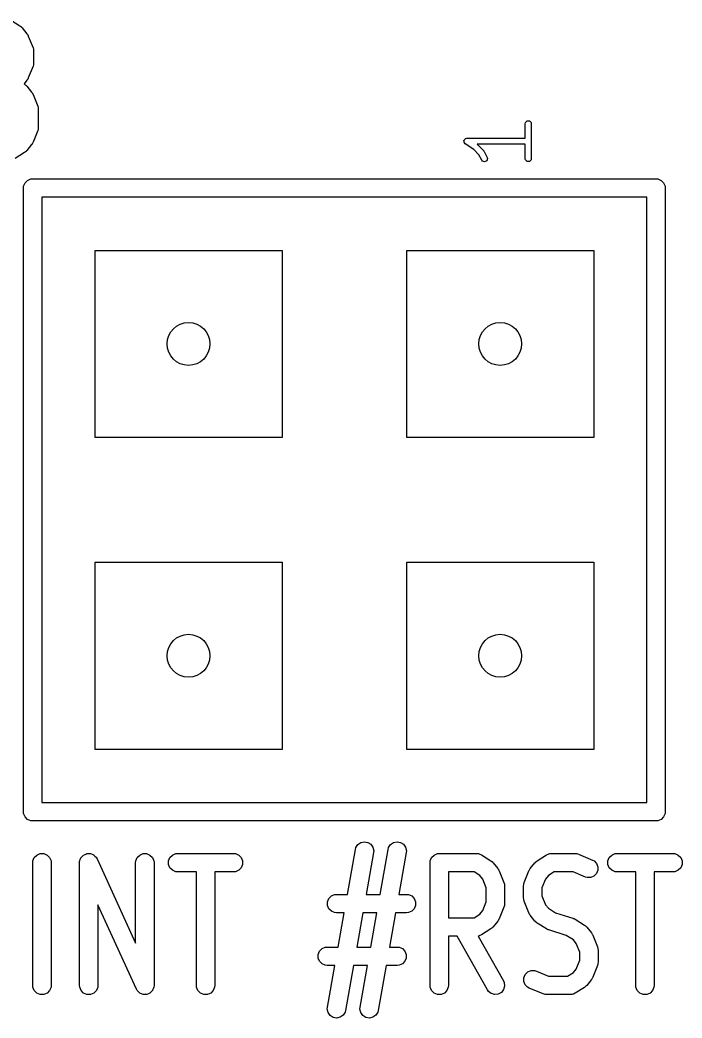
# Model space of a CAD drawing. Extents: x -0.08 to 2.08, y -0.05 to 2.57.
# Drawn here: x 0.516 to 0.7284, y 2.2315 to 2.5515 of the extents above; entities that cross this region are included whole.
import ezdxf

# ---------------------------------------------------------------- set-up
doc = ezdxf.new("R2010")
doc.units = 0
doc.header["$MEASUREMENT"] = 0
doc.layers.add('BLACK', color=7, linetype='CONTINUOUS')

msp = doc.modelspace()

# ---------------------------------------------------------------- linework, layer by layer
at = {"layer": 'BLACK', "linetype": 'CONTINUOUS'}
for p, q in [((0.513, 2.55153), (0.516, 2.54965)), ((0.516, 2.54965), (0.51627, 2.54944)), ((0.51627, 2.54944), (0.51634, 2.54941)), ((0.51634, 2.54941), (0.51639, 2.54935)), ((0.51639, 2.54935), (0.51646, 2.5493)), ((0.51646, 2.5493), (0.5165, 2.54924)), ((0.5165, 2.54924), (0.51674, 2.54899)), ((0.51674, 2.54899), (0.51824, 2.54712)), ((0.51824, 2.54712), (0.51836, 2.54694)), ((0.51836, 2.54694), (0.51841, 2.54688)), ((0.51841, 2.54688), (0.51848, 2.54675)), ((0.51848, 2.54675), (0.51856, 2.54663)), ((0.51856, 2.54663), (0.51858, 2.54656)), ((0.51858, 2.54656), (0.51868, 2.54637)), ((0.51868, 2.54637), (0.52018, 2.54262)), ((0.52018, 2.54262), (0.52032, 2.54213)), ((0.52032, 2.54213), (0.52033, 2.5421)), ((0.52033, 2.5421), (0.52033, 2.54208)), ((0.52033, 2.54208), (0.52034, 2.54206)), ((0.52034, 2.54206), (0.52034, 2.54203)), ((0.52034, 2.54203), (0.52039, 2.54152)), ((0.52039, 2.54152), (0.52039, 2.53777)), ((0.52018, 2.53668), (0.51868, 2.53293)), ((0.52032, 2.53717), (0.52018, 2.53668)), ((0.52033, 2.5372), (0.52032, 2.53717)), ((0.52034, 2.53723), (0.52033, 2.53722)), ((0.52033, 2.53722), (0.52033, 2.5372)), ((0.52039, 2.53777), (0.52034, 2.53726)), ((0.52034, 2.53726), (0.52034, 2.53723)), ((0.51824, 2.53218), (0.5173, 2.531)), ((0.51836, 2.53236), (0.51824, 2.53218)), ((0.51841, 2.53241), (0.51836, 2.53236)), ((0.51848, 2.53254), (0.51841, 2.53241)), ((0.51856, 2.53267), (0.51848, 2.53254)), ((0.51858, 2.53274), (0.51856, 2.53267)), ((0.51868, 2.53293), (0.51858, 2.53274)), ((0.5173, 2.531), (0.51758, 2.53085)), ((0.51758, 2.53085), (0.5177, 2.53074)), ((0.5177, 2.53074), (0.51784, 2.53066)), ((0.51784, 2.53066), (0.51824, 2.53025)), ((0.51824, 2.53025), (0.51974, 2.52837)), ((0.51974, 2.52837), (0.51986, 2.52819)), ((0.51986, 2.52819), (0.51991, 2.52814)), ((0.51991, 2.52814), (0.51998, 2.52801)), ((0.51998, 2.52801), (0.52006, 2.52788)), ((0.52006, 2.52788), (0.52008, 2.52782)), ((0.52008, 2.52782), (0.52018, 2.52762)), ((0.52018, 2.52762), (0.52168, 2.52387)), ((0.52168, 2.52387), (0.52182, 2.52338)), ((0.52182, 2.52338), (0.52183, 2.52335)), ((0.52183, 2.52335), (0.52183, 2.52333)), ((0.52183, 2.52333), (0.52184, 2.52332)), ((0.52184, 2.52332), (0.52184, 2.52329)), ((0.52184, 2.52329), (0.52189, 2.52278)), ((0.52189, 2.52278), (0.52189, 2.51715)), ((0.67817, 2.51864), (0.67871, 2.51917)), ((0.67871, 2.51917), (0.67946, 2.51917)), ((0.67946, 2.51917), (0.67999, 2.51864)), ((0.52168, 2.51606), (0.52018, 2.51231)), ((0.52182, 2.51655), (0.52168, 2.51606)), ((0.52183, 2.51658), (0.52182, 2.51655)), ((0.52184, 2.51661), (0.52183, 2.51659)), ((0.52183, 2.51659), (0.52183, 2.51658)), ((0.52189, 2.51715), (0.52184, 2.51664)), ((0.52184, 2.51664), (0.52184, 2.51661)), ((0.6781, 2.51826), (0.67817, 2.51864)), ((0.6781, 2.51362), (0.6781, 2.51826)), ((0.67999, 2.51864), (0.68007, 2.51826)), ((0.68007, 2.51826), (0.68007, 2.50701)), ((0.65843, 2.51283), (0.65849, 2.51291)), ((0.65849, 2.51255), (0.65843, 2.51283)), ((0.65849, 2.51301), (0.65869, 2.51322)), ((0.65849, 2.51291), (0.65849, 2.51301)), ((0.65849, 2.51226), (0.65849, 2.51255)), ((0.65869, 2.51322), (0.65885, 2.51346)), ((0.65885, 2.51346), (0.65895, 2.51348)), ((0.65895, 2.51348), (0.65902, 2.51355)), ((0.65902, 2.51355), (0.6594, 2.51362)), ((0.6594, 2.51362), (0.6781, 2.51362)), ((0.51777, 2.50923), (0.5175, 2.50902)), ((0.51784, 2.50927), (0.51777, 2.50923)), ((0.51789, 2.50933), (0.51784, 2.50927)), ((0.51796, 2.50938), (0.51789, 2.50933)), ((0.518, 2.50944), (0.51796, 2.50938)), ((0.51824, 2.50968), (0.518, 2.50944)), ((0.51974, 2.51156), (0.51824, 2.50968)), ((0.51986, 2.51174), (0.51974, 2.51156)), ((0.51991, 2.51179), (0.51986, 2.51174)), ((0.51998, 2.51192), (0.51991, 2.51179)), ((0.52006, 2.51204), (0.51998, 2.51192)), ((0.52008, 2.51211), (0.52006, 2.51204)), ((0.52018, 2.51231), (0.52008, 2.51211)), ((0.65856, 2.51219), (0.65849, 2.51226)), ((0.65858, 2.51209), (0.65856, 2.51219)), ((0.65885, 2.51182), (0.65858, 2.51209)), ((0.66158, 2.51), (0.65885, 2.51182)), ((0.66328, 2.50831), (0.66158, 2.51)), ((0.6781, 2.51165), (0.66265, 2.51165)), ((0.66265, 2.51165), (0.66276, 2.51158)), ((0.66276, 2.51158), (0.66283, 2.51151)), ((0.66283, 2.51151), (0.66291, 2.51146)), ((0.66291, 2.51146), (0.66478, 2.50958)), ((0.66478, 2.50958), (0.66487, 2.50945)), ((0.66487, 2.50945), (0.66497, 2.50933)), ((0.66497, 2.50933), (0.6659, 2.50745)), ((0.6781, 2.50701), (0.6781, 2.51165)), ((0.5175, 2.50902), (0.5145, 2.50715)), ((0.66414, 2.50657), (0.66328, 2.50831)), ((0.66438, 2.50627), (0.66414, 2.50657)), ((0.66509, 2.50603), (0.66438, 2.50627)), ((0.66577, 2.50637), (0.66509, 2.50603)), ((0.666, 2.50708), (0.66577, 2.50637)), ((0.6659, 2.50745), (0.666, 2.50708)), ((0.67817, 2.50664), (0.6781, 2.50701)), ((0.67871, 2.5061), (0.67817, 2.50664)), ((0.67946, 2.5061), (0.67871, 2.5061)), ((0.67999, 2.50664), (0.67946, 2.5061)), ((0.68007, 2.50701), (0.67999, 2.50664)), ((0.51762, 2.49928), (0.51844, 2.50009)), ((0.51844, 2.50009), (0.5195, 2.50053)), ((0.5195, 2.50053), (0.52008, 2.50059)), ((0.52008, 2.50059), (0.72008, 2.50059)), ((0.72008, 2.50059), (0.72065, 2.50053)), ((0.72065, 2.50053), (0.72172, 2.50009)), ((0.72172, 2.50009), (0.72253, 2.49928)), ((0.51713, 2.49764), (0.51718, 2.49821)), ((0.51713, 2.29764), (0.51713, 2.49764)), ((0.51718, 2.49821), (0.51762, 2.49928)), ((0.72253, 2.49928), (0.72297, 2.49821)), ((0.72297, 2.49821), (0.72303, 2.49764)), ((0.72303, 2.49764), (0.72303, 2.29764)), ((0.52303, 2.49469), (0.52303, 2.30059)), ((0.71713, 2.49469), (0.52303, 2.49469)), ((0.71713, 2.30059), (0.71713, 2.49469)), ((0.54008, 2.41764), (0.54008, 2.47764)), ((0.54008, 2.47764), (0.60008, 2.47764)), ((0.60008, 2.47764), (0.60008, 2.41764)), ((0.64008, 2.41764), (0.64008, 2.47764)), ((0.64008, 2.47764), (0.70008, 2.47764)), ((0.70008, 2.47764), (0.70008, 2.41764)), ((0.60008, 2.41764), (0.54008, 2.41764)), ((0.70008, 2.41764), (0.64008, 2.41764)), ((0.54008, 2.31764), (0.54008, 2.37764)), ((0.54008, 2.37764), (0.60008, 2.37764)), ((0.60008, 2.37764), (0.60008, 2.31764)), ((0.64008, 2.31764), (0.64008, 2.37764)), ((0.64008, 2.37764), (0.70008, 2.37764)), ((0.70008, 2.37764), (0.70008, 2.31764)), ((0.60008, 2.31764), (0.54008, 2.31764)), ((0.70008, 2.31764), (0.64008, 2.31764)), ((0.52303, 2.30059), (0.71713, 2.30059)), ((0.51718, 2.29706), (0.51713, 2.29764)), ((0.51762, 2.296), (0.51718, 2.29706)), ((0.51844, 2.29518), (0.51762, 2.296)), ((0.5195, 2.29474), (0.51844, 2.29518)), ((0.52008, 2.29469), (0.5195, 2.29474)), ((0.72065, 2.29474), (0.72008, 2.29469)), ((0.72172, 2.29518), (0.72065, 2.29474)), ((0.72253, 2.296), (0.72172, 2.29518)), ((0.72297, 2.29706), (0.72253, 2.296)), ((0.72303, 2.29764), (0.72297, 2.29706)), ((0.72008, 2.29469), (0.52008, 2.29469)), ((0.62107, 2.27114), (0.62364, 2.28557)), ((0.62364, 2.28557), (0.6238, 2.28613)), ((0.6238, 2.28613), (0.62442, 2.2871)), ((0.62442, 2.2871), (0.62536, 2.28776)), ((0.62536, 2.28776), (0.62649, 2.28801)), ((0.62649, 2.28801), (0.62762, 2.28781)), ((0.62762, 2.28781), (0.62859, 2.28719)), ((0.62859, 2.28719), (0.62925, 2.28624)), ((0.62925, 2.28624), (0.6295, 2.28512)), ((0.6295, 2.28512), (0.62945, 2.28454)), ((0.63157, 2.27114), (0.63414, 2.28557)), ((0.63414, 2.28557), (0.63429, 2.28613)), ((0.63429, 2.28613), (0.63492, 2.2871)), ((0.63492, 2.2871), (0.63586, 2.28776)), ((0.63586, 2.28776), (0.63699, 2.28801)), ((0.63699, 2.28801), (0.63812, 2.28781)), ((0.63812, 2.28781), (0.63909, 2.28719)), ((0.63909, 2.28719), (0.63975, 2.28624)), ((0.63975, 2.28624), (0.64, 2.28512)), ((0.64, 2.28512), (0.63995, 2.28454)), ((0.52016, 2.28188), (0.5206, 2.28295)), ((0.5206, 2.28295), (0.52142, 2.28376)), ((0.52142, 2.28376), (0.52248, 2.2842)), ((0.52248, 2.2842), (0.52364, 2.2842)), ((0.52364, 2.2842), (0.5247, 2.28376)), ((0.5247, 2.28376), (0.52551, 2.28295)), ((0.52551, 2.28295), (0.52596, 2.28188)), ((0.53516, 2.28188), (0.53536, 2.28237)), ((0.53536, 2.28237), (0.53554, 2.28286)), ((0.53554, 2.28286), (0.53558, 2.2829)), ((0.53558, 2.2829), (0.5356, 2.28295)), ((0.5356, 2.28295), (0.53597, 2.28332)), ((0.53597, 2.28332), (0.53633, 2.2837)), ((0.53633, 2.2837), (0.53638, 2.28372)), ((0.53638, 2.28372), (0.53642, 2.28376)), ((0.53642, 2.28376), (0.5369, 2.28396)), ((0.5369, 2.28396), (0.53738, 2.28418)), ((0.53738, 2.28418), (0.53743, 2.28418)), ((0.53743, 2.28418), (0.53748, 2.2842)), ((0.53748, 2.2842), (0.53801, 2.2842)), ((0.53801, 2.2842), (0.53853, 2.28422)), ((0.53853, 2.28422), (0.53858, 2.2842)), ((0.53858, 2.2842), (0.53863, 2.2842)), ((0.53863, 2.2842), (0.53912, 2.284)), ((0.53912, 2.284), (0.53961, 2.28382)), ((0.53961, 2.28382), (0.53965, 2.28378)), ((0.53965, 2.28378), (0.5397, 2.28376)), ((0.5397, 2.28376), (0.54007, 2.28339)), ((0.54007, 2.28339), (0.54045, 2.28303)), ((0.54045, 2.28303), (0.54049, 2.28297)), ((0.54049, 2.28297), (0.54051, 2.28295)), ((0.54051, 2.28295), (0.54054, 2.28289)), ((0.54054, 2.28289), (0.54074, 2.28253)), ((0.54074, 2.28253), (0.5531, 2.2555)), ((0.55316, 2.28188), (0.5536, 2.28295)), ((0.5536, 2.28295), (0.55441, 2.28376)), ((0.55441, 2.28376), (0.55548, 2.2842)), ((0.55548, 2.2842), (0.55663, 2.2842)), ((0.55663, 2.2842), (0.5577, 2.28376)), ((0.5577, 2.28376), (0.55851, 2.28295)), ((0.55851, 2.28295), (0.55895, 2.28188)), ((0.56366, 2.28188), (0.5641, 2.28295)), ((0.5641, 2.28295), (0.56491, 2.28376)), ((0.56491, 2.28376), (0.56598, 2.2842)), ((0.56598, 2.2842), (0.56655, 2.28426)), ((0.56655, 2.28426), (0.58455, 2.28426)), ((0.58455, 2.28426), (0.58513, 2.2842)), ((0.58513, 2.2842), (0.58619, 2.28376)), ((0.58619, 2.28376), (0.58701, 2.28295)), ((0.58701, 2.28295), (0.58745, 2.28188)), ((0.62945, 2.28454), (0.62707, 2.27114)), ((0.63995, 2.28454), (0.63757, 2.27114)), ((0.64765, 2.28188), (0.64809, 2.28295)), ((0.64809, 2.28295), (0.6489, 2.28376)), ((0.6489, 2.28376), (0.64997, 2.2842)), ((0.64997, 2.2842), (0.65054, 2.28426)), ((0.65054, 2.28426), (0.66254, 2.28426)), ((0.66254, 2.28426), (0.66312, 2.2842)), ((0.66312, 2.2842), (0.66335, 2.28411)), ((0.66335, 2.28411), (0.66359, 2.28407)), ((0.66359, 2.28407), (0.66411, 2.28381)), ((0.66411, 2.28381), (0.66711, 2.28194)), ((0.66711, 2.28194), (0.66738, 2.28173)), ((0.6817, 2.28173), (0.68197, 2.28194)), ((0.68197, 2.28194), (0.68497, 2.28381)), ((0.68497, 2.28381), (0.68549, 2.28407)), ((0.68549, 2.28407), (0.68574, 2.28411)), ((0.68574, 2.28411), (0.68596, 2.2842)), ((0.68596, 2.2842), (0.68654, 2.28426)), ((0.68654, 2.28426), (0.69404, 2.28426)), ((0.69404, 2.28426), (0.69461, 2.2842)), ((0.69461, 2.2842), (0.69462, 2.2842)), ((0.69462, 2.2842), (0.69462, 2.2842)), ((0.69462, 2.2842), (0.69517, 2.28403)), ((0.69517, 2.28403), (0.69967, 2.28216)), ((0.69967, 2.28216), (0.70018, 2.28188)), ((0.70464, 2.28188), (0.70508, 2.28295)), ((0.70508, 2.28295), (0.7059, 2.28376)), ((0.7059, 2.28376), (0.70696, 2.2842)), ((0.70696, 2.2842), (0.70754, 2.28426)), ((0.70754, 2.28426), (0.72553, 2.28426)), ((0.72553, 2.28426), (0.72611, 2.2842)), ((0.72611, 2.2842), (0.72717, 2.28376)), ((0.72717, 2.28376), (0.72799, 2.28295)), ((0.72799, 2.28295), (0.72843, 2.28188)), ((0.52011, 2.28131), (0.52016, 2.28188)), ((0.52011, 2.24194), (0.52011, 2.28131)), ((0.52596, 2.28188), (0.52601, 2.28131)), ((0.52601, 2.28131), (0.52601, 2.24194)), ((0.5351, 2.28131), (0.53515, 2.28171)), ((0.5351, 2.24194), (0.5351, 2.28131)), ((0.53514, 2.28178), (0.53515, 2.28181)), ((0.53515, 2.28171), (0.53514, 2.28178)), ((0.53515, 2.28181), (0.53516, 2.28188)), ((0.5531, 2.28131), (0.55316, 2.28188)), ((0.5531, 2.2555), (0.5531, 2.28131)), ((0.55895, 2.28188), (0.55901, 2.28131)), ((0.55901, 2.28131), (0.55901, 2.24194)), ((0.56366, 2.28073), (0.56366, 2.28188)), ((0.5641, 2.27967), (0.56366, 2.28073)), ((0.56491, 2.27885), (0.5641, 2.27967)), ((0.56598, 2.27841), (0.56491, 2.27885)), ((0.58619, 2.27885), (0.58513, 2.27841)), ((0.58701, 2.27967), (0.58619, 2.27885)), ((0.58745, 2.28073), (0.58701, 2.27967)), ((0.58745, 2.28188), (0.58745, 2.28073)), ((0.64759, 2.28131), (0.64765, 2.28188)), ((0.64759, 2.24194), (0.64759, 2.28131)), ((0.66738, 2.28173), (0.66744, 2.28169)), ((0.66744, 2.28169), (0.6675, 2.28163)), ((0.6675, 2.28163), (0.66757, 2.28158)), ((0.66757, 2.28158), (0.66761, 2.28152)), ((0.66761, 2.28152), (0.66785, 2.28128)), ((0.66785, 2.28128), (0.66935, 2.2794)), ((0.66935, 2.2794), (0.66947, 2.27922)), ((0.66947, 2.27922), (0.66952, 2.27917)), ((0.66952, 2.27917), (0.66958, 2.27904)), ((0.66958, 2.27904), (0.66966, 2.27892)), ((0.66966, 2.27892), (0.66968, 2.27885)), ((0.66968, 2.27885), (0.66978, 2.27865)), ((0.6793, 2.27865), (0.6794, 2.27885)), ((0.6794, 2.27885), (0.67942, 2.27892)), ((0.67942, 2.27892), (0.6795, 2.27904)), ((0.6795, 2.27904), (0.67956, 2.27917)), ((0.67956, 2.27917), (0.67962, 2.27922)), ((0.67962, 2.27922), (0.67973, 2.2794)), ((0.67973, 2.2794), (0.68123, 2.28128)), ((0.68123, 2.28128), (0.68147, 2.28152)), ((0.68147, 2.28152), (0.68152, 2.28158)), ((0.68152, 2.28158), (0.68158, 2.28163)), ((0.68158, 2.28163), (0.68164, 2.28169)), ((0.68164, 2.28169), (0.6817, 2.28173)), ((0.70018, 2.28188), (0.701, 2.28107)), ((0.70143, 2.27885), (0.70099, 2.27779)), ((0.701, 2.28107), (0.70143, 2.28)), ((0.70143, 2.28), (0.70143, 2.27885)), ((0.70464, 2.28073), (0.70464, 2.28188)), ((0.70508, 2.27967), (0.70464, 2.28073)), ((0.7059, 2.27885), (0.70508, 2.27967)), ((0.70696, 2.27841), (0.7059, 2.27885)), ((0.72717, 2.27885), (0.72611, 2.27841)), ((0.72799, 2.27967), (0.72717, 2.27885)), ((0.72843, 2.28073), (0.72799, 2.27967)), ((0.72843, 2.28188), (0.72843, 2.28073)), ((0.56655, 2.27835), (0.56598, 2.27841)), ((0.5726, 2.27835), (0.56655, 2.27835)), ((0.5726, 2.24194), (0.5726, 2.27835)), ((0.58455, 2.27835), (0.57851, 2.27835)), ((0.57851, 2.27835), (0.57851, 2.24194)), ((0.58513, 2.27841), (0.58455, 2.27835)), ((0.6617, 2.27835), (0.6535, 2.27835)), ((0.6535, 2.27835), (0.6535, 2.26364)), ((0.66355, 2.27719), (0.6617, 2.27835)), ((0.66446, 2.27605), (0.66355, 2.27719)), ((0.66559, 2.27324), (0.66446, 2.27605)), ((0.66978, 2.27865), (0.67128, 2.2749)), ((0.6778, 2.2749), (0.6793, 2.27865)), ((0.68462, 2.27605), (0.68349, 2.27324)), ((0.68553, 2.27719), (0.68462, 2.27605)), ((0.68739, 2.27835), (0.68553, 2.27719)), ((0.69345, 2.27835), (0.68739, 2.27835)), ((0.6974, 2.27671), (0.69345, 2.27835)), ((0.69796, 2.27654), (0.6974, 2.27671)), ((0.69911, 2.27653), (0.69796, 2.27654)), ((0.70017, 2.27697), (0.69911, 2.27653)), ((0.70099, 2.27779), (0.70017, 2.27697)), ((0.70754, 2.27835), (0.70696, 2.27841)), ((0.71358, 2.27835), (0.70754, 2.27835)), ((0.71358, 2.24194), (0.71358, 2.27835)), ((0.72553, 2.27835), (0.71949, 2.27835)), ((0.71949, 2.27835), (0.71949, 2.24194)), ((0.72611, 2.27841), (0.72553, 2.27835)), ((0.66559, 2.26875), (0.66559, 2.27324)), ((0.67128, 2.2749), (0.67143, 2.27441)), ((0.67143, 2.27441), (0.67144, 2.27438)), ((0.67144, 2.27438), (0.67144, 2.27437)), ((0.67144, 2.27437), (0.67144, 2.27435)), ((0.67144, 2.27435), (0.67144, 2.27432)), ((0.67144, 2.27432), (0.67149, 2.27381)), ((0.67149, 2.27381), (0.67149, 2.26818)), ((0.67759, 2.27381), (0.67764, 2.27432)), ((0.67759, 2.27006), (0.67759, 2.27381)), ((0.67764, 2.27438), (0.67766, 2.27441)), ((0.67764, 2.27437), (0.67764, 2.27438)), ((0.67764, 2.27435), (0.67764, 2.27437)), ((0.67764, 2.27432), (0.67764, 2.27435)), ((0.67766, 2.27441), (0.6778, 2.2749)), ((0.68349, 2.27324), (0.68349, 2.27063)), ((0.61465, 2.26876), (0.61509, 2.26982)), ((0.61509, 2.26982), (0.61591, 2.27064)), ((0.61591, 2.27064), (0.61697, 2.27108)), ((0.61697, 2.27108), (0.61755, 2.27114)), ((0.61755, 2.27114), (0.62107, 2.27114)), ((0.62707, 2.27114), (0.63157, 2.27114)), ((0.63757, 2.27114), (0.64004, 2.27114)), ((0.64004, 2.27114), (0.64062, 2.27108)), ((0.64062, 2.27108), (0.64169, 2.27064)), ((0.64169, 2.27064), (0.6425, 2.26982)), ((0.6425, 2.26982), (0.64294, 2.26876)), ((0.67764, 2.26955), (0.67759, 2.27006)), ((0.67764, 2.26952), (0.67764, 2.26955)), ((0.67764, 2.2695), (0.67764, 2.26952)), ((0.67764, 2.26948), (0.67764, 2.2695)), ((0.67766, 2.26945), (0.67764, 2.26948)), ((0.6778, 2.26896), (0.67766, 2.26945)), ((0.68349, 2.27063), (0.68462, 2.26781)), ((0.55337, 2.24071), (0.54101, 2.26775)), ((0.54101, 2.26775), (0.54101, 2.24194)), ((0.61465, 2.26761), (0.61465, 2.26876)), ((0.61509, 2.26654), (0.61465, 2.26761)), ((0.61591, 2.26573), (0.61509, 2.26654)), ((0.6425, 2.26654), (0.64169, 2.26573)), ((0.64294, 2.26761), (0.6425, 2.26654)), ((0.64294, 2.26876), (0.64294, 2.26761)), ((0.66355, 2.2648), (0.66446, 2.26594)), ((0.66446, 2.26594), (0.66559, 2.26875)), ((0.67128, 2.26709), (0.66978, 2.26334)), ((0.67143, 2.26758), (0.67128, 2.26709)), ((0.67144, 2.26761), (0.67143, 2.26758)), ((0.67149, 2.26818), (0.67144, 2.26767)), ((0.67144, 2.26767), (0.67144, 2.26764)), ((0.67144, 2.26764), (0.67144, 2.26762)), ((0.67144, 2.26762), (0.67144, 2.26761)), ((0.6793, 2.26521), (0.6778, 2.26896)), ((0.68462, 2.26781), (0.68553, 2.26667)), ((0.68553, 2.26667), (0.68778, 2.26526)), ((0.61697, 2.26529), (0.61591, 2.26573)), ((0.61755, 2.26523), (0.61697, 2.26529)), ((0.62002, 2.26523), (0.61755, 2.26523)), ((0.61807, 2.25426), (0.62002, 2.26523)), ((0.62602, 2.26523), (0.62407, 2.25426)), ((0.63052, 2.26523), (0.62602, 2.26523)), ((0.62857, 2.25426), (0.63052, 2.26523)), ((0.63652, 2.26523), (0.63457, 2.25426)), ((0.64004, 2.26523), (0.63652, 2.26523)), ((0.64062, 2.26529), (0.64004, 2.26523)), ((0.64169, 2.26573), (0.64062, 2.26529)), ((0.6535, 2.26364), (0.6617, 2.26364)), ((0.6617, 2.26364), (0.66355, 2.2648)), ((0.66947, 2.26277), (0.66935, 2.26259)), ((0.66952, 2.26282), (0.66947, 2.26277)), ((0.66958, 2.26295), (0.66952, 2.26282)), ((0.66966, 2.26307), (0.66958, 2.26295)), ((0.66968, 2.26314), (0.66966, 2.26307)), ((0.66978, 2.26334), (0.66968, 2.26314)), ((0.6794, 2.26502), (0.6793, 2.26521)), ((0.67942, 2.26495), (0.6794, 2.26502)), ((0.6795, 2.26483), (0.67942, 2.26495)), ((0.67956, 2.2647), (0.6795, 2.26483)), ((0.67962, 2.26465), (0.67956, 2.2647)), ((0.67973, 2.26446), (0.67962, 2.26465)), ((0.68123, 2.26259), (0.67973, 2.26446)), ((0.68778, 2.26526), (0.69342, 2.2635)), ((0.69342, 2.2635), (0.69353, 2.26345)), ((0.69353, 2.26345), (0.69358, 2.26345)), ((0.69358, 2.26345), (0.69377, 2.26336)), ((0.69377, 2.26336), (0.69395, 2.26328)), ((0.69395, 2.26328), (0.69399, 2.26324)), ((0.69399, 2.26324), (0.6941, 2.26319)), ((0.6941, 2.26319), (0.6971, 2.26131)), ((0.66711, 2.26005), (0.66411, 2.25818)), ((0.66738, 2.26026), (0.66711, 2.26005)), ((0.66744, 2.2603), (0.66738, 2.26026)), ((0.6675, 2.26036), (0.66744, 2.2603)), ((0.66757, 2.26041), (0.6675, 2.26036)), ((0.66761, 2.26047), (0.66757, 2.26041)), ((0.66785, 2.26071), (0.66761, 2.26047)), ((0.66935, 2.26259), (0.66785, 2.26071)), ((0.68147, 2.26234), (0.68123, 2.26259)), ((0.68152, 2.26228), (0.68147, 2.26234)), ((0.68158, 2.26223), (0.68152, 2.26228)), ((0.68164, 2.26217), (0.68158, 2.26223)), ((0.6817, 2.26214), (0.68164, 2.26217)), ((0.68197, 2.26193), (0.6817, 2.26214)), ((0.68497, 2.26005), (0.68197, 2.26193)), ((0.68509, 2.26), (0.68497, 2.26005)), ((0.68513, 2.25997), (0.68509, 2.26)), ((0.68531, 2.25989), (0.68513, 2.25997)), ((0.68549, 2.2598), (0.68531, 2.25989)), ((0.68554, 2.25979), (0.68549, 2.2598)), ((0.68566, 2.25974), (0.68554, 2.25979)), ((0.6913, 2.25798), (0.68566, 2.25974)), ((0.6971, 2.26131), (0.69737, 2.2611)), ((0.69737, 2.2611), (0.69744, 2.26107)), ((0.69744, 2.26107), (0.6975, 2.26101)), ((0.6975, 2.26101), (0.69756, 2.26096)), ((0.69756, 2.26096), (0.69761, 2.2609)), ((0.69761, 2.2609), (0.69784, 2.26065)), ((0.69784, 2.26065), (0.69934, 2.25878)), ((0.65631, 2.25773), (0.6535, 2.25773)), ((0.6535, 2.25773), (0.6535, 2.24194)), ((0.66597, 2.24049), (0.65631, 2.25773)), ((0.66312, 2.25779), (0.66305, 2.25778)), ((0.66305, 2.25778), (0.67112, 2.24338)), ((0.66335, 2.25788), (0.66312, 2.25779)), ((0.66359, 2.25792), (0.66335, 2.25788)), ((0.66411, 2.25818), (0.66359, 2.25792)), ((0.69355, 2.25657), (0.6913, 2.25798)), ((0.69446, 2.25543), (0.69355, 2.25657)), ((0.69934, 2.25878), (0.69946, 2.2586)), ((0.69946, 2.2586), (0.69951, 2.25854)), ((0.69951, 2.25854), (0.69958, 2.25842)), ((0.69958, 2.25842), (0.69966, 2.25829)), ((0.69966, 2.25829), (0.69968, 2.25822)), ((0.69968, 2.25822), (0.69978, 2.25803)), ((0.69978, 2.25803), (0.70128, 2.25428)), ((0.61209, 2.25295), (0.61291, 2.25377)), ((0.61291, 2.25377), (0.61397, 2.25421)), ((0.61397, 2.25421), (0.61455, 2.25426)), ((0.61455, 2.25426), (0.61807, 2.25426)), ((0.62407, 2.25426), (0.62857, 2.25426)), ((0.63457, 2.25426), (0.63705, 2.25426)), ((0.63705, 2.25426), (0.63762, 2.25421)), ((0.63762, 2.25421), (0.63869, 2.25377)), ((0.63869, 2.25377), (0.6395, 2.25295)), ((0.69558, 2.25262), (0.69446, 2.25543)), ((0.70128, 2.25428), (0.70142, 2.25379)), ((0.70142, 2.25379), (0.70143, 2.25376)), ((0.70143, 2.25376), (0.70144, 2.25374)), ((0.70144, 2.25374), (0.70144, 2.25373)), ((0.70144, 2.25373), (0.70144, 2.2537)), ((0.70144, 2.2537), (0.70149, 2.25318)), ((0.70149, 2.25318), (0.70149, 2.24944)), ((0.61165, 2.25189), (0.61209, 2.25295)), ((0.61165, 2.25073), (0.61165, 2.25189)), ((0.61209, 2.24967), (0.61165, 2.25073)), ((0.6395, 2.25295), (0.63994, 2.25189)), ((0.63994, 2.25073), (0.6395, 2.24967)), ((0.63994, 2.25189), (0.63994, 2.25073)), ((0.69446, 2.24719), (0.69558, 2.25)), ((0.69558, 2.25), (0.69558, 2.25262)), ((0.61291, 2.24885), (0.61209, 2.24967)), ((0.61397, 2.24841), (0.61291, 2.24885)), ((0.61455, 2.24836), (0.61397, 2.24841)), ((0.61702, 2.24836), (0.61455, 2.24836)), ((0.61464, 2.23495), (0.61702, 2.24836)), ((0.62302, 2.24836), (0.62045, 2.23392)), ((0.62752, 2.24836), (0.62302, 2.24836)), ((0.62514, 2.23495), (0.62752, 2.24836)), ((0.63352, 2.24836), (0.63095, 2.23392)), ((0.63705, 2.24836), (0.63352, 2.24836)), ((0.63762, 2.24841), (0.63705, 2.24836)), ((0.63869, 2.24885), (0.63762, 2.24841)), ((0.6395, 2.24967), (0.63869, 2.24885)), ((0.6789, 2.24627), (0.67997, 2.24671)), ((0.67997, 2.24671), (0.68112, 2.24671)), ((0.68112, 2.24671), (0.68168, 2.24654)), ((0.69355, 2.24605), (0.69446, 2.24719)), ((0.70128, 2.24834), (0.69978, 2.24459)), ((0.70142, 2.24883), (0.70128, 2.24834)), ((0.70143, 2.24886), (0.70142, 2.24883)), ((0.70144, 2.24888), (0.70143, 2.24886)), ((0.70149, 2.24944), (0.70144, 2.24892)), ((0.70144, 2.24892), (0.70144, 2.24889)), ((0.70144, 2.24889), (0.70144, 2.24888)), ((0.67764, 2.24324), (0.67765, 2.24439)), ((0.67765, 2.24439), (0.67809, 2.24546)), ((0.67809, 2.24546), (0.6789, 2.24627)), ((0.68168, 2.24654), (0.68563, 2.24489)), ((0.68563, 2.24489), (0.69169, 2.24489)), ((0.69169, 2.24489), (0.69355, 2.24605)), ((0.69934, 2.24384), (0.69784, 2.24197)), ((0.69946, 2.24402), (0.69934, 2.24384)), ((0.69951, 2.24408), (0.69946, 2.24402)), ((0.69958, 2.2442), (0.69951, 2.24408)), ((0.69966, 2.24433), (0.69958, 2.2442)), ((0.69968, 2.2444), (0.69966, 2.24433)), ((0.69978, 2.24459), (0.69968, 2.2444)), ((0.52016, 2.24136), (0.52011, 2.24194)), ((0.5206, 2.2403), (0.52016, 2.24136)), ((0.52142, 2.23948), (0.5206, 2.2403)), ((0.52551, 2.2403), (0.5247, 2.23948)), ((0.52596, 2.24136), (0.52551, 2.2403)), ((0.52601, 2.24194), (0.52596, 2.24136)), ((0.53516, 2.24136), (0.5351, 2.24194)), ((0.5356, 2.2403), (0.53516, 2.24136)), ((0.53642, 2.23948), (0.5356, 2.2403)), ((0.54051, 2.2403), (0.5397, 2.23948)), ((0.54095, 2.24136), (0.54051, 2.2403)), ((0.54101, 2.24194), (0.54095, 2.24136)), ((0.55358, 2.24035), (0.55337, 2.24071)), ((0.5536, 2.2403), (0.55358, 2.24035)), ((0.55362, 2.24027), (0.5536, 2.2403)), ((0.55851, 2.2403), (0.55814, 2.23993)), ((0.55853, 2.24035), (0.55851, 2.2403)), ((0.55857, 2.24039), (0.55853, 2.24035)), ((0.55875, 2.24088), (0.55857, 2.24039)), ((0.55895, 2.24136), (0.55875, 2.24088)), ((0.55896, 2.24143), (0.55895, 2.24136)), ((0.55897, 2.24147), (0.55896, 2.24143)), ((0.55901, 2.24194), (0.55897, 2.24153)), ((0.55897, 2.24153), (0.55897, 2.24147)), ((0.57266, 2.24136), (0.5726, 2.24194)), ((0.5731, 2.2403), (0.57266, 2.24136)), ((0.57391, 2.23948), (0.5731, 2.2403)), ((0.57801, 2.2403), (0.57719, 2.23948)), ((0.57845, 2.24136), (0.57801, 2.2403)), ((0.57851, 2.24194), (0.57845, 2.24136)), ((0.64765, 2.24136), (0.64759, 2.24194)), ((0.64809, 2.2403), (0.64765, 2.24136)), ((0.6489, 2.23948), (0.64809, 2.2403)), ((0.653, 2.2403), (0.65218, 2.23948)), ((0.65344, 2.24136), (0.653, 2.2403)), ((0.6535, 2.24194), (0.65344, 2.24136)), ((0.6663, 2.24002), (0.66597, 2.24049)), ((0.67117, 2.2406), (0.67046, 2.23969)), ((0.67112, 2.24338), (0.67135, 2.24285)), ((0.67149, 2.2417), (0.67117, 2.2406)), ((0.67135, 2.24285), (0.67149, 2.2417)), ((0.67808, 2.24218), (0.67764, 2.24324)), ((0.67889, 2.24136), (0.67808, 2.24218)), ((0.6794, 2.24109), (0.67889, 2.24136)), ((0.6839, 2.23921), (0.6794, 2.24109)), ((0.6971, 2.24131), (0.6941, 2.23943)), ((0.69737, 2.24152), (0.6971, 2.24131)), ((0.69744, 2.24155), (0.69737, 2.24152)), ((0.6975, 2.24161), (0.69744, 2.24155)), ((0.69756, 2.24166), (0.6975, 2.24161)), ((0.69761, 2.24172), (0.69756, 2.24166)), ((0.69784, 2.24197), (0.69761, 2.24172)), ((0.71364, 2.24136), (0.71358, 2.24194)), ((0.71408, 2.2403), (0.71364, 2.24136)), ((0.71489, 2.23948), (0.71408, 2.2403)), ((0.71899, 2.2403), (0.71818, 2.23948)), ((0.71943, 2.24136), (0.71899, 2.2403)), ((0.71949, 2.24194), (0.71943, 2.24136)), ((0.52248, 2.23904), (0.52142, 2.23948)), ((0.52364, 2.23904), (0.52248, 2.23904)), ((0.5247, 2.23948), (0.52364, 2.23904)), ((0.53748, 2.23904), (0.53642, 2.23948)), ((0.53863, 2.23904), (0.53748, 2.23904)), ((0.5397, 2.23948), (0.53863, 2.23904)), ((0.55366, 2.24021), (0.55362, 2.24027)), ((0.55404, 2.23985), (0.55366, 2.24021)), ((0.55441, 2.23948), (0.55404, 2.23985)), ((0.55446, 2.23946), (0.55441, 2.23948)), ((0.5545, 2.23942), (0.55446, 2.23946)), ((0.555, 2.23924), (0.5545, 2.23942)), ((0.55548, 2.23904), (0.555, 2.23924)), ((0.55553, 2.23904), (0.55548, 2.23904)), ((0.55558, 2.23902), (0.55553, 2.23904)), ((0.55611, 2.23904), (0.55558, 2.23902)), ((0.55663, 2.23904), (0.55611, 2.23904)), ((0.55668, 2.23906), (0.55663, 2.23904)), ((0.55674, 2.23906), (0.55668, 2.23906)), ((0.55721, 2.23928), (0.55674, 2.23906)), ((0.5577, 2.23948), (0.55721, 2.23928)), ((0.55773, 2.23952), (0.5577, 2.23948)), ((0.55778, 2.23954), (0.55773, 2.23952)), ((0.55814, 2.23993), (0.55778, 2.23954)), ((0.57498, 2.23904), (0.57391, 2.23948)), ((0.57613, 2.23904), (0.57498, 2.23904)), ((0.57719, 2.23948), (0.57613, 2.23904)), ((0.64997, 2.23904), (0.6489, 2.23948)), ((0.65112, 2.23904), (0.64997, 2.23904)), ((0.65218, 2.23948), (0.65112, 2.23904)), ((0.6672, 2.23931), (0.6663, 2.24002)), ((0.66831, 2.23899), (0.6672, 2.23931)), ((0.66945, 2.23913), (0.66831, 2.23899)), ((0.67046, 2.23969), (0.66945, 2.23913)), ((0.68446, 2.23904), (0.6839, 2.23921)), ((0.68504, 2.23898), (0.68446, 2.23904)), ((0.68446, 2.23904), (0.68446, 2.23904)), ((0.68446, 2.23904), (0.68446, 2.23904)), ((0.69254, 2.23898), (0.68504, 2.23898)), ((0.69311, 2.23904), (0.69254, 2.23898)), ((0.69334, 2.23913), (0.69311, 2.23904)), ((0.69358, 2.23918), (0.69334, 2.23913)), ((0.6941, 2.23943), (0.69358, 2.23918)), ((0.71596, 2.23904), (0.71489, 2.23948)), ((0.71711, 2.23904), (0.71596, 2.23904)), ((0.71818, 2.23948), (0.71711, 2.23904)), ((0.6146, 2.23438), (0.61464, 2.23495)), ((0.61484, 2.23325), (0.6146, 2.23438)), ((0.62045, 2.23392), (0.6203, 2.23336)), ((0.62509, 2.23438), (0.62514, 2.23495)), ((0.62534, 2.23325), (0.62509, 2.23438)), ((0.63095, 2.23392), (0.6308, 2.23336)), ((0.6155, 2.23231), (0.61484, 2.23325)), ((0.61647, 2.23169), (0.6155, 2.23231)), ((0.61761, 2.23149), (0.61647, 2.23169)), ((0.61873, 2.23173), (0.61761, 2.23149)), ((0.61968, 2.23239), (0.61873, 2.23173)), ((0.6203, 2.23336), (0.61968, 2.23239)), ((0.626, 2.23231), (0.62534, 2.23325)), ((0.62697, 2.23169), (0.626, 2.23231)), ((0.62811, 2.23149), (0.62697, 2.23169)), ((0.62923, 2.23173), (0.62811, 2.23149)), ((0.63018, 2.23239), (0.62923, 2.23173)), ((0.6308, 2.23336), (0.63018, 2.23239))]:
    msp.add_line(p, q, dxfattribs=at)
at = {"layer": 'BLACK'}
for centre in [(0.57008, 2.44764), (0.67008, 2.44764), (0.57008, 2.34764), (0.67008, 2.34764)]:
    msp.add_circle(centre, 0.00689, dxfattribs=at)

doc.saveas('drawing.dxf')
